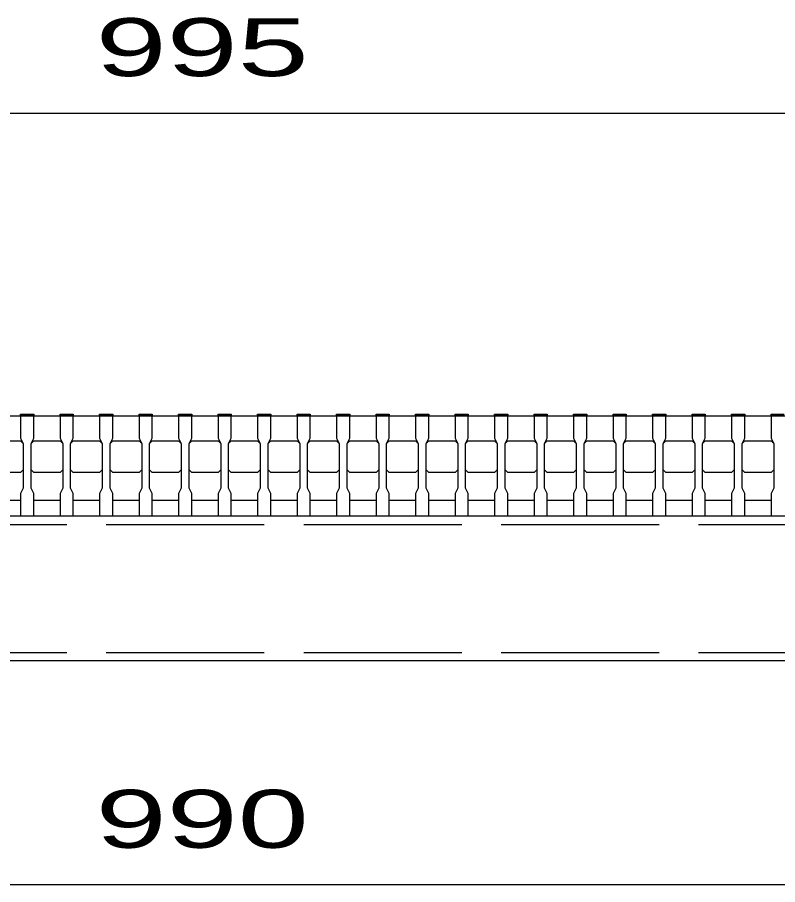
# Model space of a CAD drawing. Units: millimetres, scale not verified. Extents: x -1820 to 1731, y -1282 to 1054.
# Drawn here: x -1000.2 to -711.5, y -655.5 to -326.2 of the extents above; entities that cross this region are included whole.
import ezdxf
from ezdxf.enums import TextEntityAlignment as Align

# ---------------------------------------------------------------- set-up
doc = ezdxf.new("R2010")
doc.units = ezdxf.units.MM
doc.header["$LTSCALE"] = 10
doc.linetypes.add('DASHED', pattern=[7.5, 6, -1.5])
doc.layers.add('16', color=3, linetype='Continuous', lineweight=25)
doc.layers.add('22', color=4, linetype='Continuous', lineweight=25)
doc.styles.add('ベクトル', font='')
doc.styles.get('ベクトル').set_extended_font_data('ベクトル')

msp = doc.modelspace()

# ---------------------------------------------------------------- linework, layer by layer
at = {"layer": '16'}
for p, q in [((-1419, -477.5), (-424, -477.5)), ((-999, -477.5), (-999, -476.8)), ((-999, -476.8), (-994, -476.8)), ((-999, -477.5), (-999, -486)), ((-994, -477.5), (-999, -477.5)), ((-994, -476.8), (-994, -477.5)), ((-994, -486), (-994, -477.5)), ((-984, -477.5), (-984, -476.8)), ((-984, -476.8), (-979, -476.8)), ((-984, -477.5), (-984, -486)), ((-979, -477.5), (-984, -477.5)), ((-979, -476.8), (-979, -477.5)), ((-979, -486), (-979, -477.5)), ((-969, -477.5), (-969, -476.8)), ((-969, -476.8), (-964, -476.8)), ((-969, -477.5), (-969, -486)), ((-964, -477.5), (-969, -477.5)), ((-964, -476.8), (-964, -477.5)), ((-964, -486), (-964, -477.5)), ((-954, -477.5), (-954, -476.8)), ((-954, -476.8), (-949, -476.8)), ((-954, -477.5), (-954, -486)), ((-949, -477.5), (-954, -477.5)), ((-949, -476.8), (-949, -477.5)), ((-949, -486), (-949, -477.5)), ((-939, -477.5), (-939, -476.8)), ((-939, -476.8), (-934, -476.8)), ((-939, -477.5), (-939, -486)), ((-934, -477.5), (-939, -477.5)), ((-934, -476.8), (-934, -477.5)), ((-934, -486), (-934, -477.5)), ((-924, -477.5), (-924, -476.8)), ((-924, -476.8), (-919, -476.8)), ((-924, -477.5), (-924, -486)), ((-919, -477.5), (-924, -477.5)), ((-919, -476.8), (-919, -477.5)), ((-919, -486), (-919, -477.5)), ((-909, -477.5), (-909, -476.8)), ((-909, -476.8), (-904, -476.8)), ((-909, -477.5), (-909, -486)), ((-904, -477.5), (-909, -477.5)), ((-904, -476.8), (-904, -477.5)), ((-904, -486), (-904, -477.5)), ((-894, -477.5), (-894, -476.8)), ((-894, -476.8), (-889, -476.8)), ((-894, -477.5), (-894, -486)), ((-889, -477.5), (-894, -477.5)), ((-889, -476.8), (-889, -477.5)), ((-889, -486), (-889, -477.5)), ((-879, -477.5), (-879, -476.8)), ((-879, -476.8), (-874, -476.8)), ((-879, -477.5), (-879, -486)), ((-874, -477.5), (-879, -477.5)), ((-874, -476.8), (-874, -477.5)), ((-874, -486), (-874, -477.5)), ((-864, -477.5), (-864, -476.8)), ((-864, -476.8), (-859, -476.8)), ((-864, -477.5), (-864, -486)), ((-859, -477.5), (-864, -477.5)), ((-859, -476.8), (-859, -477.5)), ((-859, -486), (-859, -477.5)), ((-849, -477.5), (-849, -476.8)), ((-849, -476.8), (-844, -476.8)), ((-849, -477.5), (-849, -486)), ((-844, -477.5), (-849, -477.5)), ((-844, -476.8), (-844, -477.5)), ((-844, -486), (-844, -477.5)), ((-834, -477.5), (-834, -476.8)), ((-834, -476.8), (-829, -476.8)), ((-834, -477.5), (-834, -486)), ((-829, -477.5), (-834, -477.5)), ((-829, -476.8), (-829, -477.5)), ((-829, -486), (-829, -477.5)), ((-819, -477.5), (-819, -476.8)), ((-819, -476.8), (-814, -476.8)), ((-819, -477.5), (-819, -486)), ((-814, -477.5), (-819, -477.5)), ((-814, -476.8), (-814, -477.5)), ((-814, -486), (-814, -477.5)), ((-804, -477.5), (-804, -476.8)), ((-804, -476.8), (-799, -476.8)), ((-804, -477.5), (-804, -486)), ((-799, -477.5), (-804, -477.5)), ((-799, -476.8), (-799, -477.5)), ((-799, -486), (-799, -477.5)), ((-789, -477.5), (-789, -476.8)), ((-789, -476.8), (-784, -476.8)), ((-789, -477.5), (-789, -486)), ((-784, -477.5), (-789, -477.5)), ((-784, -476.8), (-784, -477.5)), ((-784, -486), (-784, -477.5)), ((-774, -477.5), (-774, -476.8)), ((-774, -476.8), (-769, -476.8)), ((-774, -477.5), (-774, -486)), ((-769, -477.5), (-774, -477.5)), ((-769, -476.8), (-769, -477.5)), ((-769, -486), (-769, -477.5)), ((-759, -477.5), (-759, -476.8)), ((-759, -476.8), (-754, -476.8)), ((-759, -477.5), (-759, -486)), ((-754, -477.5), (-759, -477.5)), ((-754, -476.8), (-754, -477.5)), ((-754, -486), (-754, -477.5)), ((-744, -477.5), (-744, -476.8)), ((-744, -476.8), (-739, -476.8)), ((-744, -477.5), (-744, -486)), ((-739, -477.5), (-744, -477.5)), ((-739, -476.8), (-739, -477.5)), ((-739, -486), (-739, -477.5)), ((-729, -477.5), (-729, -476.8)), ((-729, -476.8), (-724, -476.8)), ((-729, -477.5), (-729, -486)), ((-724, -477.5), (-729, -477.5)), ((-724, -476.8), (-724, -477.5)), ((-724, -486), (-724, -477.5)), ((-714, -477.5), (-714, -476.8)), ((-714, -476.8), (-709, -476.8)), ((-714, -477.5), (-714, -486)), ((-709, -477.5), (-714, -477.5)), ((-1009, -487), (-999, -487)), ((-999, -486), (-998, -488)), ((-999, -487), (-998, -488)), ((-995, -488), (-994, -486)), ((-995, -488), (-994, -487)), ((-994, -487), (-984, -487)), ((-984, -486), (-983, -488)), ((-984, -487), (-983, -488)), ((-980, -488), (-979, -486)), ((-980, -488), (-979, -487)), ((-979, -487), (-969, -487)), ((-969, -486), (-968, -488)), ((-969, -487), (-968, -488)), ((-965, -488), (-964, -486)), ((-965, -488), (-964, -487)), ((-964, -487), (-954, -487)), ((-954, -486), (-953, -488)), ((-954, -487), (-953, -488)), ((-950, -488), (-949, -486)), ((-950, -488), (-949, -487)), ((-949, -487), (-939, -487)), ((-939, -486), (-938, -488)), ((-939, -487), (-938, -488)), ((-935, -488), (-934, -486)), ((-935, -488), (-934, -487)), ((-934, -487), (-924, -487)), ((-924, -486), (-923, -488)), ((-924, -487), (-923, -488)), ((-920, -488), (-919, -486)), ((-920, -488), (-919, -487)), ((-919, -487), (-909, -487)), ((-909, -486), (-908, -488)), ((-909, -487), (-908, -488)), ((-905, -488), (-904, -486)), ((-905, -488), (-904, -487)), ((-904, -487), (-894, -487)), ((-894, -486), (-893, -488)), ((-894, -487), (-893, -488)), ((-890, -488), (-889, -486)), ((-890, -488), (-889, -487)), ((-889, -487), (-879, -487)), ((-879, -486), (-878, -488)), ((-879, -487), (-878, -488)), ((-875, -488), (-874, -486)), ((-875, -488), (-874, -487)), ((-874, -487), (-864, -487)), ((-864, -486), (-863, -488)), ((-864, -487), (-863, -488)), ((-860, -488), (-859, -486)), ((-860, -488), (-859, -487)), ((-859, -487), (-849, -487)), ((-849, -486), (-848, -488)), ((-849, -487), (-848, -488)), ((-845, -488), (-844, -486)), ((-845, -488), (-844, -487)), ((-844, -487), (-834, -487)), ((-834, -486), (-833, -488)), ((-834, -487), (-833, -488)), ((-830, -488), (-829, -486)), ((-830, -488), (-829, -487)), ((-829, -487), (-819, -487)), ((-819, -486), (-818, -488)), ((-819, -487), (-818, -488)), ((-815, -488), (-814, -486)), ((-815, -488), (-814, -487)), ((-814, -487), (-804, -487)), ((-804, -486), (-803, -488)), ((-804, -487), (-803, -488)), ((-800, -488), (-799, -486)), ((-800, -488), (-799, -487)), ((-799, -487), (-789, -487)), ((-789, -486), (-788, -488)), ((-789, -487), (-788, -488)), ((-785, -488), (-784, -486)), ((-785, -488), (-784, -487)), ((-784, -487), (-774, -487)), ((-774, -486), (-773, -488)), ((-774, -487), (-773, -488)), ((-770, -488), (-769, -486)), ((-770, -488), (-769, -487)), ((-769, -487), (-759, -487)), ((-759, -486), (-758, -488)), ((-759, -487), (-758, -488)), ((-755, -488), (-754, -486)), ((-755, -488), (-754, -487)), ((-754, -487), (-744, -487)), ((-744, -486), (-743, -488)), ((-744, -487), (-743, -488)), ((-740, -488), (-739, -486)), ((-740, -488), (-739, -487)), ((-739, -487), (-729, -487)), ((-729, -486), (-728, -488)), ((-729, -487), (-728, -488)), ((-725, -488), (-724, -486)), ((-725, -488), (-724, -487)), ((-724, -487), (-714, -487)), ((-714, -486), (-713, -488)), ((-714, -487), (-713, -488)), ((-998, -488), (-998, -505)), ((-995, -505), (-995, -488)), ((-983, -488), (-983, -505)), ((-980, -505), (-980, -488)), ((-968, -488), (-968, -505)), ((-965, -505), (-965, -488)), ((-953, -488), (-953, -505)), ((-950, -505), (-950, -488)), ((-938, -488), (-938, -505)), ((-935, -505), (-935, -488)), ((-923, -488), (-923, -505)), ((-920, -505), (-920, -488)), ((-908, -488), (-908, -505)), ((-905, -505), (-905, -488)), ((-893, -488), (-893, -505)), ((-890, -505), (-890, -488)), ((-878, -488), (-878, -505)), ((-875, -505), (-875, -488)), ((-863, -488), (-863, -505)), ((-860, -505), (-860, -488)), ((-848, -488), (-848, -505)), ((-845, -505), (-845, -488)), ((-833, -488), (-833, -505)), ((-830, -505), (-830, -488)), ((-818, -488), (-818, -505)), ((-815, -505), (-815, -488)), ((-803, -488), (-803, -505)), ((-800, -505), (-800, -488)), ((-788, -488), (-788, -505)), ((-785, -505), (-785, -488)), ((-773, -488), (-773, -505)), ((-770, -505), (-770, -488)), ((-758, -488), (-758, -505)), ((-755, -505), (-755, -488)), ((-743, -488), (-743, -505)), ((-740, -505), (-740, -488)), ((-728, -488), (-728, -505)), ((-725, -505), (-725, -488)), ((-713, -488), (-713, -505)), ((-999, -499), (-1009, -499)), ((-998, -498), (-999, -499)), ((-994, -499), (-995, -498)), ((-984, -499), (-994, -499)), ((-983, -498), (-984, -499)), ((-979, -499), (-980, -498)), ((-969, -499), (-979, -499)), ((-968, -498), (-969, -499)), ((-964, -499), (-965, -498)), ((-954, -499), (-964, -499)), ((-953, -498), (-954, -499)), ((-949, -499), (-950, -498)), ((-939, -499), (-949, -499)), ((-938, -498), (-939, -499)), ((-934, -499), (-935, -498)), ((-924, -499), (-934, -499)), ((-923, -498), (-924, -499)), ((-919, -499), (-920, -498)), ((-909, -499), (-919, -499)), ((-908, -498), (-909, -499)), ((-904, -499), (-905, -498)), ((-894, -499), (-904, -499)), ((-893, -498), (-894, -499)), ((-889, -499), (-890, -498)), ((-879, -499), (-889, -499)), ((-878, -498), (-879, -499)), ((-874, -499), (-875, -498)), ((-864, -499), (-874, -499)), ((-863, -498), (-864, -499)), ((-859, -499), (-860, -498)), ((-849, -499), (-859, -499)), ((-848, -498), (-849, -499)), ((-844, -499), (-845, -498)), ((-834, -499), (-844, -499)), ((-833, -498), (-834, -499)), ((-829, -499), (-830, -498)), ((-819, -499), (-829, -499)), ((-818, -498), (-819, -499)), ((-814, -499), (-815, -498)), ((-804, -499), (-814, -499)), ((-803, -498), (-804, -499)), ((-799, -499), (-800, -498)), ((-789, -499), (-799, -499)), ((-788, -498), (-789, -499)), ((-784, -499), (-785, -498)), ((-774, -499), (-784, -499)), ((-773, -498), (-774, -499)), ((-769, -499), (-770, -498)), ((-759, -499), (-769, -499)), ((-758, -498), (-759, -499)), ((-754, -499), (-755, -498)), ((-744, -499), (-754, -499)), ((-743, -498), (-744, -499)), ((-739, -499), (-740, -498)), ((-729, -499), (-739, -499)), ((-728, -498), (-729, -499)), ((-724, -499), (-725, -498)), ((-714, -499), (-724, -499)), ((-713, -498), (-714, -499)), ((-998, -505), (-999, -507)), ((-999, -507), (-999, -515.5)), ((-994, -507), (-995, -505)), ((-994, -515.5), (-994, -507)), ((-983, -505), (-984, -507)), ((-984, -507), (-984, -515.5)), ((-979, -507), (-980, -505)), ((-979, -515.5), (-979, -507)), ((-968, -505), (-969, -507)), ((-969, -507), (-969, -515.5)), ((-964, -507), (-965, -505)), ((-964, -515.5), (-964, -507)), ((-953, -505), (-954, -507)), ((-954, -507), (-954, -515.5)), ((-949, -507), (-950, -505)), ((-949, -515.5), (-949, -507)), ((-938, -505), (-939, -507)), ((-939, -507), (-939, -515.5)), ((-934, -507), (-935, -505)), ((-934, -515.5), (-934, -507)), ((-923, -505), (-924, -507)), ((-924, -507), (-924, -515.5)), ((-919, -507), (-920, -505)), ((-919, -515.5), (-919, -507)), ((-908, -505), (-909, -507)), ((-909, -507), (-909, -515.5)), ((-904, -507), (-905, -505)), ((-904, -515.5), (-904, -507)), ((-893, -505), (-894, -507)), ((-894, -507), (-894, -515.5)), ((-889, -507), (-890, -505)), ((-889, -515.5), (-889, -507)), ((-878, -505), (-879, -507)), ((-879, -507), (-879, -515.5)), ((-874, -507), (-875, -505)), ((-874, -515.5), (-874, -507)), ((-863, -505), (-864, -507)), ((-864, -507), (-864, -515.5)), ((-859, -507), (-860, -505)), ((-859, -515.5), (-859, -507)), ((-848, -505), (-849, -507)), ((-849, -507), (-849, -515.5)), ((-844, -507), (-845, -505)), ((-844, -515.5), (-844, -507)), ((-833, -505), (-834, -507)), ((-834, -507), (-834, -515.5)), ((-829, -507), (-830, -505)), ((-829, -515.5), (-829, -507)), ((-818, -505), (-819, -507)), ((-819, -507), (-819, -515.5)), ((-814, -507), (-815, -505)), ((-814, -515.5), (-814, -507)), ((-803, -505), (-804, -507)), ((-804, -507), (-804, -515.5)), ((-799, -507), (-800, -505)), ((-799, -515.5), (-799, -507)), ((-788, -505), (-789, -507)), ((-789, -507), (-789, -515.5)), ((-784, -507), (-785, -505)), ((-784, -515.5), (-784, -507)), ((-773, -505), (-774, -507)), ((-774, -507), (-774, -515.5)), ((-769, -507), (-770, -505)), ((-769, -515.5), (-769, -507)), ((-758, -505), (-759, -507)), ((-759, -507), (-759, -515.5)), ((-754, -507), (-755, -505)), ((-754, -515.5), (-754, -507)), ((-743, -505), (-744, -507)), ((-744, -507), (-744, -515.5)), ((-739, -507), (-740, -505)), ((-739, -515.5), (-739, -507)), ((-728, -505), (-729, -507)), ((-729, -507), (-729, -515.5)), ((-724, -507), (-725, -505)), ((-724, -515.5), (-724, -507)), ((-713, -505), (-714, -507)), ((-714, -507), (-714, -515.5)), ((-1009, -509.5), (-999, -509.5)), ((-994, -509.5), (-984, -509.5)), ((-979, -509.5), (-969, -509.5)), ((-964, -509.5), (-954, -509.5)), ((-949, -509.5), (-939, -509.5)), ((-934, -509.5), (-924, -509.5)), ((-919, -509.5), (-909, -509.5)), ((-904, -509.5), (-894, -509.5)), ((-889, -509.5), (-879, -509.5)), ((-874, -509.5), (-864, -509.5)), ((-859, -509.5), (-849, -509.5)), ((-844, -509.5), (-834, -509.5)), ((-829, -509.5), (-819, -509.5)), ((-814, -509.5), (-804, -509.5)), ((-799, -509.5), (-789, -509.5)), ((-784, -509.5), (-774, -509.5)), ((-769, -509.5), (-759, -509.5)), ((-754, -509.5), (-744, -509.5)), ((-739, -509.5), (-729, -509.5)), ((-724, -509.5), (-714, -509.5)), ((-1416.5, -515.5), (-426.5, -515.5)), ((-999, -515.5), (-994, -515.5)), ((-984, -515.5), (-979, -515.5)), ((-969, -515.5), (-964, -515.5)), ((-954, -515.5), (-949, -515.5)), ((-939, -515.5), (-934, -515.5)), ((-924, -515.5), (-919, -515.5)), ((-909, -515.5), (-904, -515.5)), ((-894, -515.5), (-889, -515.5)), ((-879, -515.5), (-874, -515.5)), ((-864, -515.5), (-859, -515.5)), ((-849, -515.5), (-844, -515.5)), ((-834, -515.5), (-829, -515.5)), ((-819, -515.5), (-814, -515.5)), ((-804, -515.5), (-799, -515.5)), ((-789, -515.5), (-784, -515.5)), ((-774, -515.5), (-769, -515.5)), ((-759, -515.5), (-754, -515.5)), ((-744, -515.5), (-739, -515.5)), ((-729, -515.5), (-724, -515.5)), ((-714, -515.5), (-709, -515.5)), ((-426.5, -570.5), (-1416.5, -570.5))]:
    msp.add_line(p, q, dxfattribs=at)
at = {"layer": '16', "linetype": 'DASHED'}
for p, q in [((-1416.5, -518.7), (-426.5, -518.7)), ((-1416.5, -567.3), (-426.5, -567.3))]:
    msp.add_line(p, q, dxfattribs=at)
at = {"layer": '22'}
for p, q in [((-1419, -362.5), (-424, -362.5)), ((-1416.5, -655.5), (-426.5, -655.5))]:
    msp.add_line(p, q, dxfattribs=at)

# ---------------------------------------------------------------- texts
at = {"layer": '22', "color": 2, "style": 'ベクトル', "width": 1.65}
for s, p in [(' 995 ', (-984, -337.5)), (' 990 ', (-984, -630.5))]:
    msp.add_text(s, height=21.99, dxfattribs=at).set_placement(p, align=Align.MIDDLE_LEFT)

doc.saveas('drawing.dxf')
